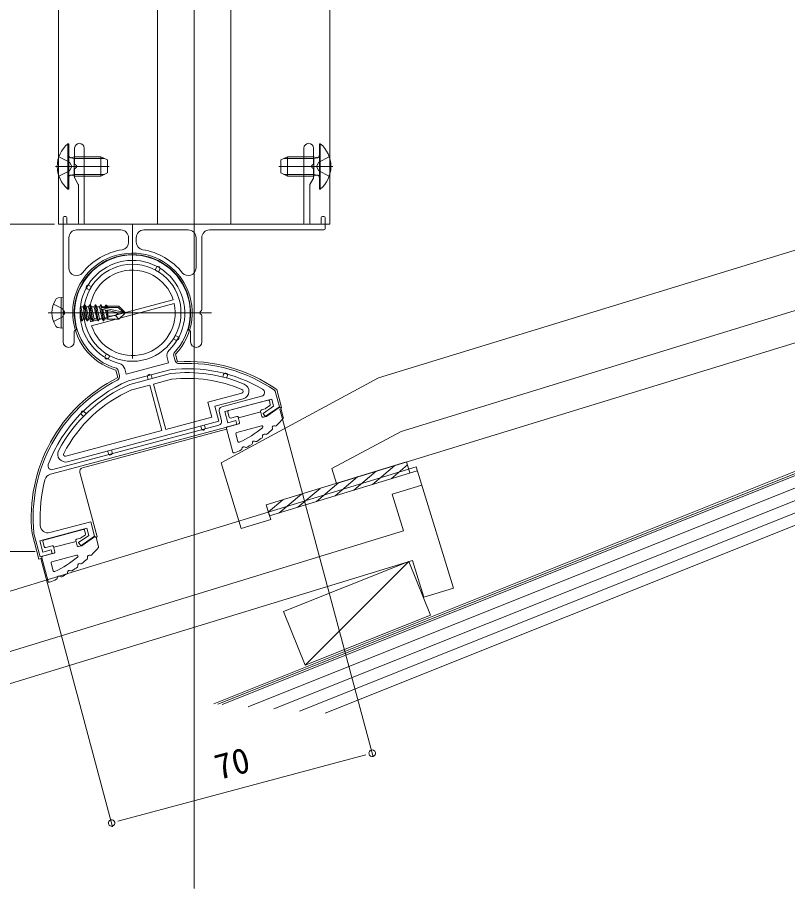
# Model space of a CAD drawing. Units: millimetres, scale not verified. Extents: x -990 to 990, y -1598 to 1604.
# Drawn here: x -554.6 to -354.7, y 176.5 to 402.7 of the extents above; entities that cross this region are included whole.
import ezdxf
from ezdxf.enums import TextEntityAlignment as Align

# ---------------------------------------------------------------- set-up
doc = ezdxf.new("R2010")
doc.units = ezdxf.units.MM
doc.header["$LTSCALE"] = 8
doc.linetypes.add('CHAIN2', pattern=[12, 9, -1, 1, -1])
doc.linetypes.add('DASHED3', pattern=[4, 3, -1])
for name, color, linetype, lineweight in [('0-2_YKK_ZWAK', 2, 'Continuous', 9), ('0-3_YKK_11', 4, 'Continuous', 9), ('0-4_YKK_12', 7, 'Continuous', 9), ('0-5_YKK_13', 6, 'Continuous', 9), ('0-6_YKK_D', 3, 'Continuous', 9)]:
    doc.layers.add(name, color=color, linetype=linetype, lineweight=lineweight)
doc.styles.add('ＭＳ ゴシック', font='')
doc.styles.get('ＭＳ ゴシック').set_extended_font_data('MS Gothic')

msp = doc.modelspace()

# ---------------------------------------------------------------- linework, layer by layer
at = {"layer": '0-2_YKK_ZWAK'}
for p, q in [((-508.724, 1242.477), (-508.724, 176.477)), ((-543.924, 485.477), (-543.924, 348.977)), ((-518.224, 485.477), (-518.224, 348.977)), ((-499.224, 485.477), (-499.224, 348.977)), ((-473.524, 485.477), (-473.524, 348.977)), ((-543.924, 348.977), (-473.524, 348.977))]:
    msp.add_line(p, q, dxfattribs=at)
at = {"layer": '0-3_YKK_11'}
for p, q in [((-541.472, 369.877), (-541.224, 369.877)), ((-541.472, 369.877), (-541.472, 358.077)), ((-541.224, 358.077), (-541.224, 369.877)), ((-539.724, 364.647), (-539.724, 368.727)), ((-537.224, 368.727), (-537.224, 349.277)), ((-480.224, 349.277), (-480.224, 368.727)), ((-477.724, 368.727), (-477.724, 364.647)), ((-476.224, 369.877), (-476.224, 358.077)), ((-475.977, 369.877), (-476.224, 369.877)), ((-475.977, 358.077), (-475.977, 369.877)), ((-477.765, 360.907), (-478.684, 359.314)), ((-541.472, 358.077), (-541.224, 358.077)), ((-538.724, 349.277), (-538.724, 359.164)), ((-478.724, 349.277), (-478.724, 359.164)), ((-475.977, 358.077), (-476.224, 358.077)), ((-542.724, 326.718), (-542.724, 350.677)), ((-542.024, 350.977), (-542.424, 350.977)), ((-541.724, 349.277), (-541.724, 350.677)), ((-475.724, 349.277), (-475.724, 350.677)), ((-475.424, 350.977), (-475.024, 350.977)), ((-474.724, 350.677), (-474.724, 347.777)), ((-539.024, 348.977), (-541.424, 348.977)), ((-509.224, 348.977), (-536.924, 348.977)), ((-509.224, 348.977), (-480.524, 348.977)), ((-478.424, 348.977), (-476.024, 348.977)), ((-527.724, 347.477), (-539.224, 347.477)), ((-521.724, 347.477), (-510.224, 347.477)), ((-475.024, 347.477), (-504.724, 347.477)), ((-541.224, 337.626), (-541.224, 345.477)), ((-525.724, 345.477), (-525.724, 344.333)), ((-523.724, 345.477), (-523.724, 344.333)), ((-508.224, 337.626), (-508.224, 345.477)), ((-506.724, 345.477), (-506.724, 326.718)), ((-518.507, 337.745), (-518.862, 337.13)), ((-517.641, 337.245), (-517.996, 336.63)), ((-535.992, 333.06), (-535.378, 332.705)), ((-536.492, 332.194), (-535.878, 331.839)), ((-543.224, 329.977), (-544.027, 329.835)), ((-543.224, 329.977), (-543.224, 321.977)), ((-543.224, 329.977), (-542.724, 329.888)), ((-542.724, 329.888), (-542.724, 322.065)), ((-537.174, 328.077), (-537.492, 327.527)), ((-536.474, 323.877), (-537.174, 328.077)), ((-537.174, 328.077), (-537.074, 328.077)), ((-537.074, 328.077), (-536.374, 323.877)), ((-535.774, 328.077), (-536.092, 327.527)), ((-535.074, 323.877), (-535.774, 328.077)), ((-535.774, 328.077), (-535.674, 328.077)), ((-535.674, 328.077), (-534.974, 323.877)), ((-535.565, 323.59), (-514.143, 329.33)), ((-535.306, 322.624), (-513.884, 328.364)), ((-534.374, 328.077), (-534.692, 327.527)), ((-533.674, 323.877), (-534.374, 328.077)), ((-534.374, 328.077), (-534.274, 328.077)), ((-534.274, 328.077), (-533.574, 323.877)), ((-532.974, 328.077), (-533.292, 327.527)), ((-532.846, 327.309), (-532.974, 328.077)), ((-532.974, 328.077), (-532.874, 328.077)), ((-532.874, 328.077), (-532.755, 327.364)), ((-531.632, 327.977), (-531.892, 327.527)), ((-531.632, 327.977), (-531.417, 327.977)), ((-531.632, 327.977), (-531.533, 327.377)), ((-531.417, 327.977), (-531.243, 327.677)), ((-531.417, 327.977), (-531.3, 327.377)), ((-537.874, 323.877), (-538.314, 326.513)), ((-538.289, 326.962), (-537.774, 323.877)), ((-538.157, 327.527), (-537.492, 327.527)), ((-537.492, 327.527), (-536.792, 324.427)), ((-536.757, 327.527), (-536.092, 327.527)), ((-536.092, 327.527), (-535.392, 324.427)), ((-535.357, 327.527), (-534.692, 327.527)), ((-534.692, 327.527), (-533.992, 324.427)), ((-533.957, 327.527), (-533.292, 327.527)), ((-533.292, 327.527), (-532.592, 324.427)), ((-532.847, 327.309), (-527.149, 326.127)), ((-532.274, 323.877), (-532.779, 326.902)), ((-532.731, 326.886), (-528.346, 325.977)), ((-532.676, 327.377), (-528.399, 327.377)), ((-532.674, 326.874), (-532.174, 323.877)), ((-532.557, 327.527), (-531.892, 327.527)), ((-532.396, 326.817), (-531.857, 324.427)), ((-531.892, 327.527), (-531.857, 327.373)), ((-531.699, 326.672), (-531.192, 324.427)), ((-531.407, 326.612), (-531.124, 324.894)), ((-531.243, 327.677), (-528.274, 327.677)), ((-531.141, 326.556), (-531.124, 326.472)), ((-531.124, 327.677), (-531.124, 327.377)), ((-531.124, 326.553), (-531.124, 324.277)), ((-528.399, 327.377), (-527.149, 326.127)), ((-528.346, 325.977), (-526.724, 325.977)), ((-528.346, 325.977), (-526.724, 325.827)), ((-526.724, 326.127), (-528.274, 327.677)), ((-526.724, 325.827), (-528.274, 324.277)), ((-527.149, 326.127), (-526.724, 326.127)), ((-526.724, 325.827), (-526.724, 326.127)), ((-542.724, 318.427), (-542.724, 325.235)), ((-538.272, 324.779), (-538.192, 324.427)), ((-538.236, 324.427), (-538.192, 324.427)), ((-537.874, 323.877), (-538.192, 324.427)), ((-537.874, 323.877), (-537.774, 323.877)), ((-537.774, 323.877), (-537.457, 324.427)), ((-537.457, 324.427), (-536.792, 324.427)), ((-536.474, 323.877), (-536.792, 324.427)), ((-536.474, 323.877), (-536.374, 323.877)), ((-536.374, 323.877), (-536.057, 324.427)), ((-536.057, 324.427), (-535.392, 324.427)), ((-535.074, 323.877), (-535.392, 324.427)), ((-535.074, 323.877), (-534.974, 323.877)), ((-534.974, 323.877), (-534.657, 324.427)), ((-534.657, 324.427), (-533.992, 324.427)), ((-533.674, 323.877), (-533.992, 324.427)), ((-533.674, 323.877), (-533.574, 323.877)), ((-533.574, 323.877), (-533.257, 324.427)), ((-533.257, 324.427), (-532.592, 324.427)), ((-532.274, 323.877), (-532.592, 324.427)), ((-532.274, 323.877), (-532.174, 323.877)), ((-532.174, 323.877), (-531.857, 324.427)), ((-531.857, 324.427), (-531.192, 324.427)), ((-531.124, 324.277), (-531.192, 324.427)), ((-531.124, 324.277), (-528.274, 324.277)), ((-529.078, 325.234), (-528.274, 324.277)), ((-506.724, 325.235), (-506.724, 318.427)), ((-543.224, 321.977), (-544.027, 322.118)), ((-543.224, 321.977), (-542.724, 322.065)), ((-539.824, 321.12), (-539.824, 318.427)), ((-514.071, 319.249), (-513.456, 318.894)), ((-513.571, 320.115), (-512.956, 319.76)), ((-509.624, 321.12), (-509.624, 318.427)), ((-531.452, 315.323), (-531.807, 314.709)), ((-530.586, 314.823), (-530.941, 314.209)), ((-513.561, 315.224), (-513.038, 313.27)), ((-529.016, 311.083), (-528.492, 309.129)), ((-514.855, 310.193), (-525.38, 307.373)), ((-501.059, 309.975), (-501.242, 309.296)), ((-520.781, 309.33), (-520.6, 308.654)), ((-519.634, 308.913), (-519.816, 309.589)), ((-514.574, 308.716), (-519.246, 307.464)), ((-500.276, 309.037), (-500.094, 309.716)), ((-520.212, 307.205), (-524.884, 305.953)), ((-520.212, 307.205), (-517.054, 295.421)), ((-519.246, 307.464), (-516.089, 295.679)), ((-487.291, 306.048), (-486.033, 301.353)), ((-503.309, 301.692), (-495.982, 303.655)), ((-489.558, 303.306), (-499.797, 300.562)), ((-489.191, 303.094), (-488.947, 302.184)), ((-490.256, 301.048), (-491.262, 300.779)), ((-489.065, 301.86), (-490.161, 301.092)), ((-489.868, 299.1), (-486.656, 301.35)), ((-486.211, 301.228), (-486.033, 301.353)), ((-485.569, 298.85), (-486.194, 301.182)), ((-537.428, 299.082), (-537.925, 299.579)), ((-537.218, 300.286), (-536.721, 299.789)), ((-516.089, 295.679), (-504.111, 298.889)), ((-499.647, 298.843), (-500.009, 300.195)), ((-497.638, 299.07), (-499.28, 298.63)), ((-496.908, 297.506), (-497.27, 298.858)), ((-497.218, 298.665), (-491.423, 300.218)), ((-491.475, 300.411), (-491.112, 299.059)), ((-489.962, 299.056), (-490.745, 298.847)), ((-507.007, 296.56), (-506.826, 295.884)), ((-505.86, 296.143), (-506.041, 296.819)), ((-497.12, 297.139), (-500.114, 296.336)), ((-491.272, 296.635), (-497.665, 294.922)), ((-541.969, 288.745), (-517.054, 295.421)), ((-537.656, 285.759), (-500.275, 295.776)), ((-498.678, 289.818), (-500.326, 295.969)), ((-497.344, 292.567), (-497.877, 294.555)), ((-531.155, 290.089), (-530.974, 289.413)), ((-530.008, 289.672), (-530.189, 290.348)), ((-538.363, 284.535), (-533.89, 267.843)), ((-537.5, 269.721), (-547.739, 266.978)), ((-537.132, 269.509), (-536.888, 268.599)), ((-538.197, 267.464), (-539.204, 267.194)), ((-537.006, 268.276), (-538.103, 267.508)), ((-537.809, 265.516), (-534.597, 267.765)), ((-534.158, 267.656), (-533.89, 267.843)), ((-533.511, 265.266), (-534.135, 267.597)), ((-547.588, 265.258), (-547.951, 266.611)), ((-545.579, 265.486), (-547.221, 265.046)), ((-544.849, 263.922), (-545.211, 265.274)), ((-545.16, 265.081), (-539.364, 266.634)), ((-539.416, 266.827), (-539.054, 265.475)), ((-537.904, 265.472), (-538.686, 265.262)), ((-546.619, 256.233), (-548.268, 262.385)), ((-545.061, 263.554), (-548.056, 262.752)), ((-539.213, 263.051), (-545.606, 261.338)), ((-545.286, 258.982), (-545.818, 260.97))]:
    msp.add_line(p, q, dxfattribs=at)
at = {"layer": '0-3_YKK_11', "linetype": 'DASHED3'}
for p, q in [((-543.807, 366.477), (-541.089, 365.122)), ((-539.824, 366.477), (-540.419, 366.26)), ((-539.824, 366.477), (-539.824, 361.477)), ((-539.824, 366.477), (-532.924, 366.477)), ((-532.924, 366.477), (-531.224, 365.677)), ((-532.924, 366.477), (-532.924, 361.477)), ((-486.224, 365.677), (-484.524, 366.477)), ((-477.624, 366.477), (-484.524, 366.477)), ((-484.524, 361.477), (-484.524, 366.477)), ((-477.624, 361.477), (-477.624, 366.477)), ((-477.624, 366.477), (-477.029, 366.26)), ((-473.641, 366.477), (-476.359, 365.122)), ((-540.481, 363.977), (-541.089, 365.122)), ((-539.824, 366.044), (-540.747, 366.237)), ((-539.824, 366.044), (-532.004, 366.044)), ((-531.224, 365.677), (-531.224, 362.277)), ((-486.224, 362.277), (-486.224, 365.677)), ((-477.624, 366.044), (-485.444, 366.044)), ((-477.624, 366.044), (-476.701, 366.237)), ((-476.968, 363.977), (-476.359, 365.122)), ((-543.807, 361.477), (-541.089, 362.832)), ((-540.481, 363.977), (-541.089, 362.832)), ((-539.824, 361.91), (-540.747, 361.716)), ((-539.824, 361.91), (-532.004, 361.91)), ((-539.724, 363.306), (-539.724, 361.057)), ((-531.224, 362.277), (-532.924, 361.477)), ((-484.524, 361.477), (-486.224, 362.277)), ((-477.624, 361.91), (-485.444, 361.91)), ((-477.724, 363.306), (-477.724, 361.057)), ((-477.624, 361.91), (-476.701, 361.716)), ((-476.968, 363.977), (-476.359, 362.832)), ((-473.641, 361.477), (-476.359, 362.832)), ((-539.824, 361.477), (-540.419, 361.693)), ((-539.824, 361.477), (-532.924, 361.477)), ((-539.684, 360.907), (-538.765, 359.314)), ((-477.624, 361.477), (-484.524, 361.477)), ((-477.624, 361.477), (-477.029, 361.693))]:
    msp.add_line(p, q, dxfattribs=at)
at = {"layer": '0-3_YKK_11', "linetype": 'CHAIN2'}
for p, q in [((-544.724, 363.977), (-530.725, 363.977)), ((-472.724, 363.977), (-486.724, 363.977)), ((-524.724, 314.091), (-524.724, 348.977)), ((-546.624, 325.977), (-525.724, 325.977)), ((-545.259, 325.977), (-504.19, 325.977))]:
    msp.add_line(p, q, dxfattribs=at)
at = {"layer": '0-3_YKK_11', "linetype": 'DASHED3'}
for points in [[(-545.22, 328.235), (-542.987, 327.122), (-542.378, 325.977)], [(-545.22, 323.719), (-542.987, 324.832), (-542.378, 325.977)]]:
    msp.add_lwpolyline(points, dxfattribs=at)
at = {"layer": '0-3_YKK_11'}
for points in [[(-537.074, 328.077), (-536.757, 327.527), (-536.057, 324.427)], [(-535.674, 328.077), (-535.357, 327.527), (-534.657, 324.427)], [(-534.274, 328.077), (-533.957, 327.527), (-533.257, 324.427)], [(-532.874, 328.077), (-532.557, 327.527), (-532.523, 327.377)], [(-538.222, 327.64), (-538.157, 327.527), (-537.457, 324.427)], [(-528.346, 325.977), (-529.078, 325.234), (-531.124, 325.077)], [(-504.111, 298.889), (-505.146, 302.752), (-496.37, 305.104)], [(-541.581, 287.296), (-502.274, 297.828), (-503.309, 301.692)], [(-550.768, 268.626), (-548.997, 262.015), (-548.224, 262.222)]]:
    msp.add_lwpolyline(points, dxfattribs=at)
msp.add_circle((-524.724, 325.977), 12.6, dxfattribs=at)
for centre, radius, start, end in [((-536.524, 363.977), 7.7, 129.98312, 230.01688), ((-538.474, 368.727), 1.25, 0, 180), ((-478.974, 368.727), 1.25, 0, 180), ((-480.924, 363.977), 7.7, 309.98312, 50.01688), ((-478.424, 359.164), 0.3, 150, 180), ((-542.424, 350.677), 0.3, 90, 180), ((-542.024, 350.677), 0.3, 0, 90), ((-475.424, 350.677), 0.3, 90, 180), ((-475.024, 350.677), 0.3, 0, 90), ((-541.424, 349.277), 0.3, 180, 270), ((-539.024, 349.277), 0.3, 270, 0), ((-536.924, 349.277), 0.3, 180, 270), ((-480.524, 349.277), 0.3, 270, 0), ((-478.424, 349.277), 0.3, 180, 270), ((-476.024, 349.277), 0.3, 270, 0), ((-539.224, 345.477), 2, 90, 180), ((-527.724, 345.477), 2, 0, 90), ((-521.724, 345.477), 2, 90, 180), ((-510.224, 345.477), 2, 0, 90), ((-504.724, 345.477), 2, 90, 180), ((-475.024, 347.777), 0.3, 270, 0), ((-527.724, 344.333), 2, 279.2818, 0), ((-521.724, 344.333), 2, 180, 260.7182), ((-524.724, 325.977), 16.6, 99.2818, 141.22121), ((-524.724, 325.977), 16.6, 38.77879, 80.7182), ((-524.724, 325.977), 15.5, 316.07295, 253.92705), ((-524.724, 325.977), 15.1, 343.95377, 196.04623), ((-539.224, 337.626), 2, 180, 321.22121), ((-524.724, 325.977), 11.1, 17.58176, 192.41824), ((-518.074, 337.495), 0.5, 60, 150), ((-518.074, 337.495), 0.5, 330, 60), ((-510.224, 337.626), 2, 218.77879, 0), ((-536.242, 332.627), 0.5, 150, 240), ((-536.242, 332.627), 0.5, 60, 150), ((-539.124, 325.977), 6.5, 147.94412, 212.05588), ((-543.871, 328.949), 0.9, 100, 147.94412), ((-524.724, 325.977), 11.1, 285, 12.41824), ((-542.424, 326.718), 0.3, 180, 247.97569), ((-542.724, 325.977), 0.5, 292.02431, 67.97569), ((-532.676, 327.128), 0.248, 90, 257.19096), ((-506.724, 325.977), 0.5, 112.02434, 247.97566), ((-507.024, 326.718), 0.3, 292.02434, 0), ((-542.424, 325.235), 0.3, 112.02431, 180), ((-507.024, 325.235), 0.3, 0, 67.97566), ((-543.871, 323.004), 0.9, 212.05588, 260), ((-539.524, 321.12), 0.3, 90, 180), ((-539.524, 321.72), 0.3, 270, 16.04623), ((-524.724, 325.977), 11.1, 197.58176, 285), ((-509.924, 321.72), 0.3, 163.95377, 270), ((-509.924, 321.12), 0.3, 0, 90), ((-513.206, 319.327), 0.5, 240, 330), ((-513.206, 319.327), 0.5, 330, 60), ((-541.274, 318.427), 1.45, 180, 0), ((-508.174, 318.427), 1.45, 180, 0), ((-531.374, 314.459), 0.5, 150, 240), ((-531.374, 314.459), 0.5, 240, 330), ((-510.489, 272.851), 40.5, 55.05455, 93.60739), ((-520.299, 309.459), 0.5, 15, 195), ((-514.777, 309.903), 0.3, 96.60149, 105), ((-510.489, 272.851), 37.6, 66.86118, 96.60149), ((-500.577, 309.846), 0.5, 345.00007, 165.00007), ((-510.489, 272.851), 40.5, 116.39261, 185.98755), ((-514.497, 308.426), 0.3, 96.42703, 105), ((-510.489, 272.851), 36.1, 66.86118, 96.42703), ((-510.489, 272.851), 37.6, 113.39851, 152.61126), ((-510.489, 272.851), 36.1, 113.57297, 152.61126), ((-525.302, 307.083), 0.3, 105, 113.39851), ((-524.806, 305.663), 0.3, 105, 113.57297), ((-496.5, 305.587), 0.5, 285, 66.86118), ((-496.5, 305.587), 2, 285, 66.86118), ((-489.481, 303.016), 0.3, 15, 105), ((-490.333, 301.338), 0.3, 285, 305), ((-489.237, 302.106), 0.3, 305, 15), ((-486.484, 301.104), 0.3, 15, 125), ((-537.571, 299.933), 0.5, 44.99993, 224.99993), ((-499.72, 300.273), 0.3, 105, 195), ((-499.357, 298.92), 0.3, 195, 285), ((-497.56, 298.781), 0.3, 15, 105), ((-491.185, 300.489), 0.3, 105, 195), ((-490.822, 299.137), 0.3, 195, 285), ((-490.04, 299.346), 0.3, 285, 305), ((-509.606, 319.009), 31.5, 314.79233, 319.5627), ((-485.859, 298.772), 0.3, 319.5627, 15), ((-500.037, 296.046), 0.3, 105, 195), ((-497.198, 297.428), 0.3, 285, 15), ((-491.194, 296.345), 0.3, 309.0901, 105), ((-487.948, 296.136), 0.5, 66.1373, 200.73648), ((-487.624, 296.867), 0.3, 246.1373, 314.79233), ((-506.343, 296.013), 0.5, 195, 15), ((-497.587, 294.632), 0.3, 105, 195), ((-509.606, 319.009), 29.5, 295.45754, 309.0901), ((-490.477, 293.983), 0.5, 60.0931, 194.69227), ((-490.078, 294.676), 0.3, 240.0931, 308.74813), ((-509.606, 319.009), 31.5, 308.74813, 312.08145), ((-488.696, 295.853), 0.3, 312.08145, 20.73648), ((-497.054, 292.644), 0.3, 195, 295.45754), ((-509.606, 319.009), 31.5, 297.33602, 300.24611), ((-493.89, 292.056), 0.3, 300.24611, 8.90114), ((-493.1, 292.18), 0.5, 54.30196, 188.90114), ((-492.633, 292.83), 0.3, 234.30196, 302.95699), ((-509.606, 319.009), 31.5, 302.95699, 306.03724), ((-491.251, 293.78), 0.3, 306.03724, 14.69227), ((-542.099, 289.228), 2, 152.61126, 285), ((-530.491, 289.543), 0.5, 195, 15), ((-498.388, 289.895), 0.3, 195, 291.07149), ((-509.606, 319.009), 31.5, 291.07149, 294.62513), ((-496.605, 290.647), 0.3, 294.62513, 3.28016), ((-495.807, 290.692), 0.5, 48.68099, 183.28016), ((-495.279, 291.293), 0.3, 228.68099, 297.33602), ((-542.099, 289.228), 0.5, 152.61126, 285), ((-537.397, 284.793), 1, 105, 195), ((-537.422, 269.432), 0.3, 15, 105), ((-547.661, 266.688), 0.3, 105, 195), ((-539.126, 266.905), 0.3, 105, 195), ((-538.275, 267.754), 0.3, 285, 305), ((-537.178, 268.522), 0.3, 305, 15), ((-534.425, 267.52), 0.3, 15, 125), ((-547.299, 265.336), 0.3, 195, 285), ((-545.501, 265.196), 0.3, 15, 105), ((-538.764, 265.552), 0.3, 195, 285), ((-537.981, 265.762), 0.3, 285, 305), ((-557.547, 285.425), 31.5, 314.79233, 319.5627), ((-533.8, 265.188), 0.3, 319.5627, 15), ((-547.978, 262.462), 0.3, 105, 195), ((-545.139, 263.844), 0.3, 285, 15), ((-557.547, 285.425), 29.5, 295.45754, 309.0901), ((-539.135, 262.761), 0.3, 309.0901, 105), ((-536.637, 262.268), 0.3, 312.08145, 20.73648), ((-535.889, 262.552), 0.5, 66.1373, 200.73648), ((-535.566, 263.283), 0.3, 246.1373, 314.79233), ((-545.528, 261.048), 0.3, 105, 195), ((-539.192, 260.195), 0.3, 306.03724, 14.69227), ((-538.418, 260.398), 0.5, 60.0931, 194.69227), ((-538.019, 261.092), 0.3, 240.0931, 308.74813), ((-557.547, 285.425), 31.5, 308.74813, 312.08145), ((-544.996, 259.06), 0.3, 195, 295.45754), ((-557.547, 285.425), 31.5, 297.33602, 300.24611), ((-541.831, 258.472), 0.3, 300.24611, 8.90114), ((-541.041, 258.596), 0.5, 54.30196, 188.90114), ((-540.574, 259.245), 0.3, 234.30196, 302.95699), ((-557.547, 285.425), 31.5, 302.95699, 306.03724), ((-546.33, 256.311), 0.3, 195, 291.07149), ((-557.547, 285.425), 31.5, 291.07149, 294.62513), ((-544.547, 257.062), 0.3, 294.62513, 3.28016), ((-543.748, 257.108), 0.5, 48.68099, 183.28016), ((-543.22, 257.709), 0.3, 228.68099, 297.33602)]:
    msp.add_arc(centre, radius, start, end, dxfattribs=at)
at = {"layer": '0-3_YKK_11', "linetype": 'DASHED3'}
for centre, radius, start, end in [((-540.624, 366.824), 0.6, 180, 289.96957), ((-476.824, 366.824), 0.6, 250.03043, 0), ((-539.524, 364.647), 0.2, 180, 253.39845), ((-539.724, 363.977), 0.5, 286.60155, 73.39845), ((-477.724, 363.977), 0.5, 106.60155, 253.39845), ((-477.924, 364.647), 0.2, 286.60155, 0), ((-539.524, 363.306), 0.2, 106.60155, 180), ((-477.924, 363.306), 0.2, 0, 73.39845), ((-540.624, 361.129), 0.6, 70.03043, 180), ((-539.424, 361.057), 0.3, 180, 210), ((-478.024, 361.057), 0.3, 330, 0), ((-476.824, 361.129), 0.6, 0, 109.96957), ((-539.024, 359.164), 0.3, 0, 30)]:
    msp.add_arc(centre, radius, start, end, dxfattribs=at)
at = {"layer": '0-4_YKK_12'}
for p, q in [((-501.512, 301.552), (-491.202, 304.315)), ((-501.598, 298.009), (-502.219, 300.327)), ((-497.603, 297.009), (-546.003, 284.04)), ((-545.377, 285.243), (-502.305, 296.785)), ((-545.377, 285.243), (-502.305, 296.785))]:
    msp.add_line(p, q, dxfattribs=at)
for points in [[(-513.921, 315.571), (-514.044, 315.094), (-513.626, 313.534)], [(-526.719, 311.396), (-526.348, 310.012), (-515.336, 312.963)], [(-526.348, 310.012), (-515.336, 312.963), (-515.707, 314.347)], [(-528.115, 309.652), (-528.533, 311.212), (-528.877, 311.563)], [(-515.001, 311.186), (-515.043, 311.178), (-525.709, 308.32), (-525.75, 308.306)], [(-487.818, 305.805), (-487.698, 305.636), (-486.606, 301.562), (-490.25, 299.011), (-490.823, 299.83), (-488.102, 301.735), (-488.593, 303.565), (-500.763, 300.303), (-499.987, 297.406), (-497.862, 297.975), (-497.603, 297.009)], [(-546.115, 268.895), (-535.552, 271.726), (-534.551, 267.99), (-538.151, 265.47), (-538.724, 266.289), (-536.047, 268.164), (-536.542, 270.011), (-548.713, 266.75), (-547.936, 263.852), (-545.811, 264.422), (-545.552, 263.456), (-548.643, 262.627), (-550.269, 268.694), (-550.278, 268.741)]]:
    msp.add_lwpolyline(points, dxfattribs=at)
for centre, radius, start, end in [((-524.724, 325.977), 15, 316.07294, 253.92706), ((-524.724, 325.977), 13.6, 314.57681, 255.42319), ((-513.775, 314.865), 2, 134.57679, 195), ((-528.651, 310.879), 2, 15, 75.42321), ((-512.66, 313.793), 1, 194.99999, 273.03483), ((-510.489, 272.851), 40, 55.4736, 93.03482), ((-510.489, 272.851), 38.6, 59.59796, 96.71205), ((-510.489, 272.851), 40, 116.96519, 185.89699), ((-510.489, 272.851), 38.6, 113.28795, 159.18949), ((-529.081, 309.393), 1, 296.96517, 15.00001), ((-491.461, 305.281), 1, 285.00001, 59.59794), ((-501.253, 300.586), 1, 105.00001, 194.99999), ((-502.564, 297.75), 1, 285.00001, 14.99999), ((-545.636, 286.209), 1, 159.1895, 285.00003), ((-545.485, 282.109), 2, 105.00001, 165.18258), ((-510.489, 272.851), 38.2, 165.18259, 183.20446), ((-546.633, 270.827), 2, 183.20447, 284.99999)]:
    msp.add_arc(centre, radius, start, end, dxfattribs=at)
at = {"layer": '0-5_YKK_13'}
for p, q in [((-544.924, 348.977), (-578.407, 348.977)), ((-486.438, 300.934), (-462.246, 210.649)), ((-550.005, 263.977), (-598.5, 263.977)), ((-550.005, 263.977), (-578.407, 263.977)), ((-548.514, 262.144), (-529.861, 192.531)), ((-526.836, 194.377), (-465.789, 210.735)), ((-464.147, 211.175), (-465.789, 210.735)), ((-528.478, 193.937), (-526.836, 194.377))]:
    msp.add_line(p, q, dxfattribs=at)
for centre, start, end in [((-462.505, 211.615), 15, 195), ((-462.505, 211.615), 195, 15), ((-530.12, 193.497), 15, 195), ((-530.12, 193.497), 195, 15)]:
    msp.add_arc(centre, 0.85, start, end, dxfattribs=at)
at = {"layer": '0-6_YKK_D'}
for p, q in [((124.364, 475.677), (-503.643, 224.428)), ((124.55, 475.213), (-502.529, 224.335)), ((121.819, 473.582), (-501.414, 224.242)), ((122.934, 470.796), (-494.729, 223.686)), ((124.048, 468.011), (-488.044, 223.129)), ((125.162, 465.226), (-481.359, 222.572)), ((126.277, 462.44), (-474.674, 222.016)), ((-460.834, 309.097), (-172.586, 397.451)), ((-175.839, 380.765), (-455.018, 295.191)), ((-173.495, 373.116), (-471.796, 281.681)), ((-460.834, 309.097), (-501.715, 287.037)), ((-472.968, 285.505), (-455.018, 295.191)), ((-620.346, 234.146), (-451.122, 286.016)), ((-501.715, 287.037), (-496.473, 269.933)), ((-471.796, 281.681), (-472.968, 285.505)), ((-462.425, 281.415), (-456.611, 286.335)), ((-457.57, 282.903), (-453.354, 286.472)), ((-451.122, 286.016), (-441.451, 254.465)), ((-489.117, 273.234), (-450.804, 284.977)), ((-472.133, 278.44), (-466.32, 283.359)), ((-467.279, 279.928), (-461.465, 284.847)), ((-476.987, 276.952), (-471.174, 281.871)), ((-486.696, 273.976), (-480.882, 278.896)), ((-481.842, 275.464), (-476.028, 280.383)), ((-489.996, 276.102), (-489.117, 273.234)), ((-489.996, 276.102), (-488.824, 272.278)), ((-489.437, 274.276), (-485.737, 277.408)), ((-496.473, 269.933), (-488.824, 272.278)), ((-454.375, 269.33), (-580.096, 230.794)), ((-452.031, 261.681), (-558.63, 229.007)), ((-452.987, 261.388), (-479.911, 234.461)), ((-449.1, 252.121), (-452.031, 261.681)), ((-441.451, 254.465), (-449.1, 252.121))]:
    msp.add_line(p, q, dxfattribs=at)
for points in [[(-489.996, 276.102), (-453.595, 287.26), (-452.716, 284.391)], [(-449.657, 281.236), (-457.306, 278.891), (-454.375, 269.33)]]:
    msp.add_lwpolyline(points, dxfattribs=at)
msp.add_lwpolyline([(-447.415, 247.461), (-452.987, 261.388), (-485.483, 248.387), (-479.911, 234.461)], close=True, dxfattribs=at)

# ---------------------------------------------------------------- texts
at = {"layer": '0-5_YKK_13', "style": 'ＭＳ ゴシック'}
msp.add_text('70', height=6.598, rotation=15, dxfattribs=at).set_placement((-501.827, 202.735), align=Align.BOTTOM_LEFT)

doc.saveas('drawing.dxf')
